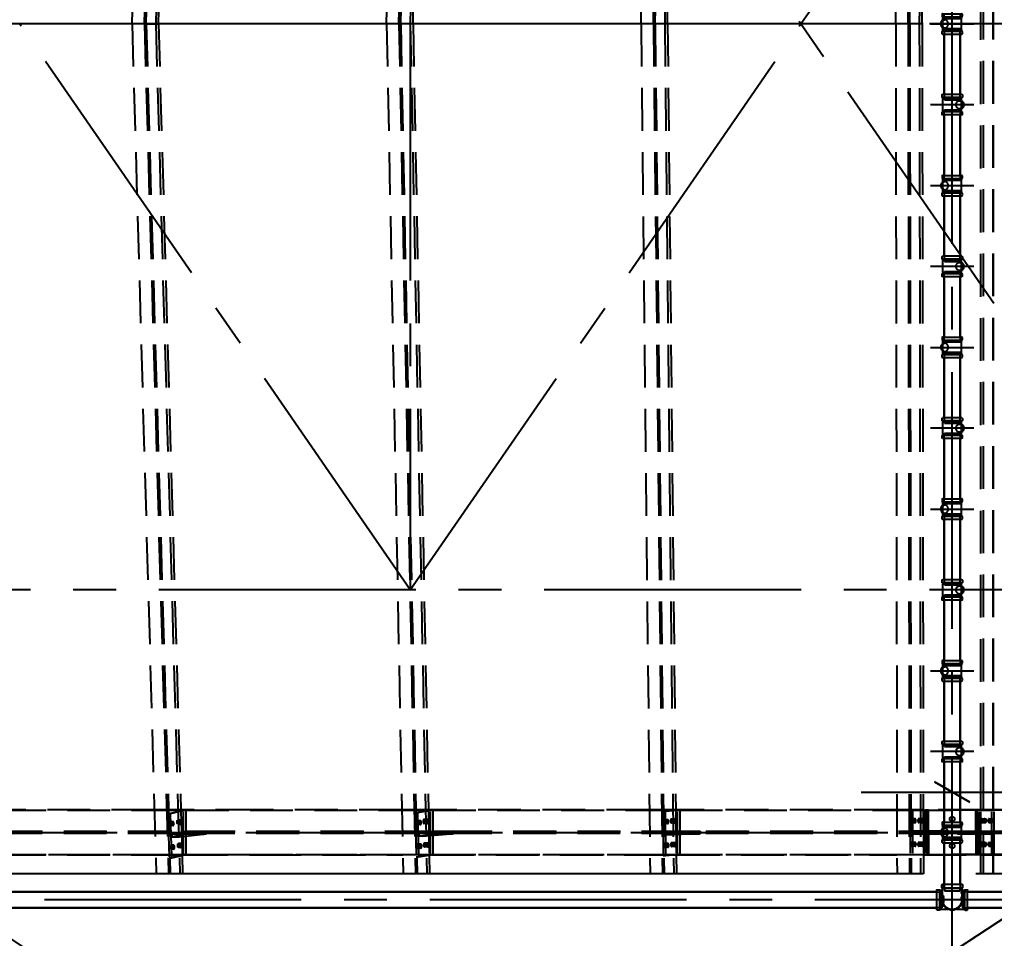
# Model space of a CAD drawing. Header units: millimetres. Extents: x 0 to 42050, y 0 to 29700.
# Drawn here: x 19020 to 22635, y 9663 to 13073 of the extents above; entities that cross this region are included whole.
import ezdxf

# ---------------------------------------------------------------- set-up
doc = ezdxf.new("R2010")
doc.units = ezdxf.units.MM
doc.header["$LTSCALE"] = 50
doc.linetypes.add('CENTER2', pattern=[28.575, 19.05, -3.175, 3.175, -3.175])
doc.linetypes.add('HIDDEN2', pattern=[4.7625, 3.175, -1.5875])
for name, color, linetype in [('ESTRUTURA EXISTENTE', 7, 'Continuous'), ('SDM', 7, 'Continuous'), ('SUP.CHAMADA', 2, 'Continuous'), ('TC1', 8, 'CENTER2'), ('TCONEXÃO', 3, 'Continuous'), ('TDM', 2, 'Continuous')]:
    doc.layers.add(name, color=color, linetype=linetype)
doc.layers.add('HIDDEN', color=8, linetype='HIDDEN2', transparency=0.4)
doc.layers.add('SUP.IND', color=4, linetype='Continuous', lineweight=30)
doc.layers.add('TNO', color=5, linetype='Continuous', lineweight=30)
doc.styles.add('TR100', font='simplex.shx')
doc.dimstyles.new('SEG-S-1', dxfattribs={"dimscale": 50, "dimtxt": 2.5, "dimasz": 2.5, "dimexe": 1.5, "dimexo": 1.5, "dimgap": 1, "dimtad": 1, "dimdec": 0, "dimtxsty": 'TR100', "dimcen": 2.5, "dimclrd": 256, "dimclre": 256, "dimclrt": 3, "dimadec": 0, "dimazin": 0, "dimtfac": 1, "dimtdec": 0, "dimtmove": 0, "dimatfit": 3, "dimfxl": 0, "dimarcsym": 0})

# ---------------------------------------------------------------- blocks, each defined once
blk = doc.blocks.new('A$C0860f657')
at = {"layer": 'HIDDEN'}
for p, q in [((-5865.5, 594.7), (-5775.9, 3748.7)), ((-5819.7, 594.7), (-5730.1, 3748.7)), ((-5724.9, 3748.7), (-5814.5, 594.7)), ((-5813.3, 594.7), (-5723.7, 3748.7)), ((-5688.2, 3748.7), (-5777.8, 594.7)), ((-4921.5, 594.7), (-4860.3, 3748.7)), ((-4875.7, 594.7), (-4814.4, 3748.7)), ((-4809.3, 3748.7), (-4870.5, 594.7)), ((-4869.3, 594.7), (-4808.1, 3748.7)), ((-4772.6, 3748.7), (-4833.8, 594.7)), ((-3977.6, 594.7), (-3944.6, 3748.7)), ((-3931.7, 594.7), (-3898.8, 3748.7)), ((-3893.7, 3748.7), (-3926.7, 594.7)), ((-3925.5, 594.7), (-3892.5, 3748.7)), ((-3857, 3748.7), (-3890, 594.7)), ((-3033.8, 594.7), (-3028.9, 3748.7)), ((-2988, 594.7), (-2983.1, 3748.7)), ((-2978.1, 3748.7), (-2982.9, 594.7)), ((-2981.7, 594.7), (-2976.9, 3748.7)), ((-2941.3, 3748.7), (-2946.2, 594.7)), ((-2707.7, -2559.3), (-2707.7, 3748.7)), ((-2672.1, -2559.3), (-2672.1, 3748.7)), ((-2670.9, -2559.3), (-2670.9, 3748.7)), ((-5767.5, 594.7), (-5684.5, 3514.3)), ((-4823.5, 594.7), (-4766.8, 3513.4)), ((-3879.6, 594.7), (-3849.1, 3512.7)), ((-2935.9, 594.7), (-2931.4, 3512.2)), ((-2718, -2322.8), (-2718, 3512.2)), ((-5819.7, 594.7), (-5865.5, 594.7)), ((-5865.5, 594.7), (-5775.9, -2559.3)), ((-5819.7, 594.7), (-5865.5, 594.7)), ((-5819.7, 594.7), (-5767.5, 594.7)), ((-5819.7, 594.7), (-5730.1, -2559.3)), ((-5819.7, 594.7), (-5767.5, 594.7)), ((-5814.5, 594.7), (-5724.9, -2559.3)), ((-5813.3, 594.7), (-5723.7, -2559.3)), ((-5777.8, 594.7), (-5688.2, -2559.3)), ((-5767.5, 594.7), (-5684.5, -2324.9)), ((-4875.7, 594.7), (-4921.5, 594.7)), ((-4921.5, 594.7), (-4860.3, -2559.3)), ((-4875.7, 594.7), (-4921.5, 594.7)), ((-4875.7, 594.7), (-4814.4, -2559.3)), ((-4823.5, 594.7), (-4875.7, 594.7)), ((-4823.5, 594.7), (-4875.7, 594.7)), ((-4870.5, 594.7), (-4809.3, -2559.3)), ((-4869.3, 594.7), (-4808.1, -2559.3)), ((-4833.8, 594.7), (-4772.6, -2559.3)), ((-4823.5, 594.7), (-4766.8, -2324)), ((-3931.7, 594.7), (-3977.6, 594.7)), ((-3977.6, 594.7), (-3944.6, -2559.3)), ((-3931.7, 594.7), (-3977.6, 594.7)), ((-3931.7, 594.7), (-3898.8, -2559.3)), ((-3879.6, 594.7), (-3931.7, 594.7)), ((-3879.6, 594.7), (-3931.7, 594.7)), ((-3926.7, 594.7), (-3893.7, -2559.3)), ((-3925.5, 594.7), (-3892.5, -2559.3)), ((-3890, 594.7), (-3857, -2559.3)), ((-3879.6, 594.7), (-3849.1, -2323.3)), ((-2988, 594.7), (-3033.8, 594.7)), ((-3033.8, 594.7), (-3028.9, -2559.3)), ((-2988, 594.7), (-3033.8, 594.7)), ((-2988, 594.7), (-2983.1, -2559.3)), ((-2935.9, 594.7), (-2988, 594.7)), ((-2935.9, 594.7), (-2988, 594.7)), ((-2982.9, 594.7), (-2978.1, -2559.3)), ((-2981.7, 594.7), (-2976.9, -2559.3)), ((-2946.2, 594.7), (-2941.3, -2559.3)), ((-2935.9, 594.7), (-2931.4, -2322.9)), ((-5782.7, -2321.8), (-6602.3, -2321.8)), ((-6581.3, -2322.8), (-5782.6, -2322.8)), ((-6581.3, -2322.8), (-5782.6, -2322.8)), ((-5684.6, -2321.8), (-5782.7, -2321.8)), ((-5782.6, -2322.8), (-5684.6, -2322.8)), ((-5733, -2336.7), (-5684.5, -2324.9)), ((-5733, -2336.7), (-5724.1, -2336.7)), ((-5733, -2336.7), (-5733, -2336.7)), ((-5733, -2336.7), (-5728.3, -2501.2)), ((-5665.7, -2322.5), (-5724.1, -2336.7)), ((-5724.1, -2336.7), (-5719.4, -2501.2)), ((-5397.3, -2321.8), (-5684.6, -2321.8)), ((-5684.6, -2322.8), (-5675.8, -2322.8)), ((-5684.6, -2322.8), (-5675.8, -2322.8)), ((-5684.5, -2324.9), (-5674.6, -2322.5)), ((-5684.5, -2324.9), (-5679.8, -2491.5)), ((-5675.8, -2322.8), (-5665.7, -2322.8)), ((-5674.6, -2322.5), (-5665.7, -2322.5)), ((-5674.6, -2488.1), (-5674.6, -2322.5)), ((-5665.7, -2322.5), (-5665.7, -2400.6)), ((-5665.7, -2322.8), (-4864.9, -2322.8)), ((-5665.7, -2322.8), (-4864.9, -2322.8)), ((-4864.9, -2321.8), (-5397.3, -2321.8)), ((-4766.9, -2321.8), (-4864.9, -2321.8)), ((-4864.9, -2322.8), (-4766.9, -2322.8)), ((-4815.4, -2332.1), (-4766.8, -2324)), ((-4815.4, -2332.1), (-4806.5, -2332.1)), ((-4815.4, -2332.1), (-4815.4, -2332.1)), ((-4815.4, -2332.1), (-4812.2, -2496.8)), ((-4750, -2322.7), (-4806.5, -2332.1)), ((-4806.5, -2332.1), (-4803.3, -2496.8)), ((-3947.1, -2321.8), (-4766.9, -2321.8)), ((-4766.9, -2322.8), (-4759.7, -2322.8)), ((-4766.9, -2322.8), (-4759.7, -2322.8)), ((-4766.8, -2324), (-4758.9, -2322.7)), ((-4766.8, -2324), (-4763.6, -2490.2)), ((-4759.7, -2322.8), (-4750, -2322.8)), ((-4758.9, -2322.7), (-4750, -2322.7)), ((-4758.9, -2487.9), (-4758.9, -2322.7)), ((-4750, -2322.7), (-4750, -2400.6)), ((-4750, -2322.8), (-3947.1, -2322.8)), ((-4750, -2322.8), (-3947.1, -2322.8)), ((-3849.2, -2321.8), (-3947.1, -2321.8)), ((-3947.1, -2322.8), (-3849.1, -2322.8)), ((-3897.8, -2327.6), (-3849.1, -2323.3)), ((-3897.8, -2327.6), (-3888.8, -2327.6)), ((-3897.8, -2327.6), (-3897.8, -2327.6)), ((-3897.8, -2327.6), (-3896.1, -2492.6)), ((-3834.4, -2322.8), (-3888.8, -2327.6)), ((-3888.8, -2327.6), (-3887.1, -2492.6)), ((-3029.3, -2321.8), (-3849.2, -2321.8)), ((-3849.1, -2322.8), (-3843.7, -2322.8)), ((-3849.1, -2322.8), (-3843.7, -2322.8)), ((-3849.1, -2323.3), (-3843.3, -2322.8)), ((-3849.1, -2323.3), (-3847.4, -2489)), ((-3843.7, -2322.8), (-3834.4, -2322.8)), ((-3843.3, -2322.8), (-3834.4, -2322.8)), ((-3843.3, -2487.8), (-3843.3, -2322.8)), ((-3834.4, -2322.8), (-3029.3, -2322.8)), ((-3834.4, -2322.8), (-3029.3, -2322.8)), ((-3834.4, -2322.8), (-3834.4, -2400.6)), ((-2931.4, -2321.8), (-3029.3, -2321.8)), ((-3029.3, -2322.8), (-2931.4, -2322.8)), ((-2980.1, -2323.5), (-2927.6, -2322.8)), ((-2980.1, -2323.5), (-2971.1, -2323.5)), ((-2980.1, -2323.5), (-2979.8, -2488.5)), ((-2918.7, -2322.8), (-2971.1, -2323.5)), ((-2971.1, -2323.5), (-2970.9, -2488.5)), ((-2718, -2321.8), (-2931.4, -2321.8)), ((-2931.4, -2322.8), (-2927.7, -2322.8)), ((-2931.4, -2322.8), (-2927.7, -2322.8)), ((-2931.4, -2322.9), (-2931.1, -2488)), ((-2927.7, -2322.8), (-2918.7, -2322.8)), ((-2927.6, -2322.8), (-2918.7, -2322.8)), ((-2927.6, -2487.8), (-2927.6, -2322.8)), ((-2924.8, -2321.8), (-2912.1, -2321.8)), ((-2924.8, -2321.8), (-2924.8, -2321.8)), ((-2924.8, -2321.8), (-2924.8, -2322.8)), ((-2924.8, -2322.8), (-2924.8, -2487.8)), ((-2918.7, -2322.8), (-2924.8, -2322.8)), ((-2914.6, -2322.8), (-2918.7, -2322.8)), ((-2918.7, -2322.8), (-2824.3, -2322.8)), ((-2918.7, -2322.8), (-2824.3, -2322.8)), ((-2918.7, -2322.8), (-2918.7, -2400.6)), ((-2914.6, -2392.4), (-2914.6, -2322.8)), ((-2912.1, -2321.8), (-2912.1, -2321.8)), ((-2912.1, -2401.5), (-2912.1, -2321.8)), ((-2824.3, -2322.8), (-2824.3, -2322.8)), ((-2824.3, -2487.8), (-2824.3, -2322.8)), ((-2730, -2322.8), (-2824.3, -2322.8)), ((-2718, -2322.8), (-2824.3, -2322.8)), ((-2824.3, -2487.8), (-2824.3, -2322.8)), ((-2824.3, -2322.8), (-2824.3, -2322.8)), ((-2736.5, -2321.8), (-2723.8, -2321.8)), ((-2736.5, -2321.8), (-2736.5, -2321.8)), ((-2736.5, -2401.5), (-2736.5, -2321.8)), ((-2734, -2392.4), (-2734, -2322.8)), ((-2734, -2322.8), (-2730, -2322.8)), ((-2730, -2322.8), (-2677.9, -2322.8)), ((-2730, -2400.6), (-2730, -2322.8)), ((-2723.8, -2321.8), (-2723.8, -2321.8)), ((-2723.8, -2488.8), (-2723.8, -2321.8)), ((-2721.1, -2487.8), (-2721.1, -2322.8)), ((-2620, -2321.8), (-2718, -2321.8)), ((-2620, -2322.8), (-2718, -2322.8)), ((-2718, -2487.8), (-2718, -2322.8)), ((-2677.9, -2322.8), (-2668.9, -2322.8)), ((-2677.9, -2487.8), (-2677.9, -2322.8)), ((-2668.9, -2487.8), (-2668.9, -2322.8)), ((-5712.9, -2365.9), (-5721.8, -2365.9)), ((-5712.9, -2379.9), (-5721.8, -2379.9)), ((-5687.3, -2359.7), (-5696.3, -2359.7)), ((-5687.3, -2373.7), (-5696.3, -2373.7)), ((-4804.6, -2362.1), (-4809.3, -2362.1)), ((-4804.6, -2376.1), (-4809.3, -2376.1)), ((-4795.6, -2362.1), (-4804.6, -2362.1)), ((-4795.6, -2376.1), (-4804.6, -2376.1)), ((-4779, -2357.8), (-4783.7, -2357.8)), ((-4779, -2371.8), (-4783.7, -2371.8)), ((-4770, -2357.8), (-4779, -2357.8)), ((-4770, -2371.8), (-4779, -2371.8)), ((-3887.2, -2358.5), (-3892, -2358.5)), ((-3887.2, -2372.5), (-3892, -2372.5)), ((-3878.3, -2358.5), (-3887.2, -2358.5)), ((-3878.3, -2372.5), (-3887.2, -2372.5)), ((-3861.6, -2356.2), (-3866.4, -2356.2)), ((-3861.6, -2370.2), (-3866.4, -2370.2)), ((-3852.7, -2356.2), (-3861.6, -2356.2)), ((-3852.7, -2370.2), (-3861.6, -2370.2)), ((-2960.9, -2355.1), (-2974.6, -2355.1)), ((-2960.9, -2369.1), (-2974.6, -2369.1)), ((-2935.3, -2354.8), (-2949, -2354.8)), ((-2935.3, -2368.8), (-2949, -2368.8)), ((-2713.7, -2354.6), (-2700, -2354.6)), ((-2713.7, -2368.6), (-2700, -2368.6)), ((-2688, -2354.6), (-2674.3, -2354.6)), ((-2688, -2368.6), (-2674.3, -2368.6)), ((-8737.1, -2402.2), (3088.5, -2402.2)), ((3088.5, -2408.4), (-8737.1, -2408.4)), ((3088.5, -2409.1), (-8597.3, -2409.1)), ((3088.5, -2401.5), (-8582.3, -2401.5)), ((-5717.8, -2413.2), (-5666, -2400.6)), ((-5717.8, -2413.2), (-5717.6, -2422.7)), ((-5689.7, -2413.2), (-5717.8, -2413.2)), ((-5717.6, -2422.7), (-5665.7, -2410.1)), ((-5601, -2403.1), (-5689.7, -2413.2)), ((-5689.7, -2413.2), (-5689.4, -2422.7)), ((-5600.7, -2412.6), (-5689.4, -2422.7)), ((-5666, -2400.6), (-5590.8, -2400.6)), ((-5666, -2400.6), (-5665.7, -2410.1)), ((-5665.7, -2400.6), (-5665.7, -2420)), ((-5665.7, -2410.1), (-5590.5, -2410.1)), ((-5665.7, -2420), (-5665.7, -2488.1)), ((-5590.8, -2400.6), (-5601, -2403.1)), ((-5601, -2403.1), (-5600.7, -2412.6)), ((-5590.5, -2410.1), (-5600.7, -2412.6)), ((-5590.8, -2400.6), (-5590.5, -2409.7)), ((-5590.5, -2409.7), (-5590.5, -2410.1)), ((-5590.5, -2410.1), (-5590.5, -2410.1)), ((-4802.2, -2409.2), (-4750.2, -2400.6)), ((-4802.2, -2409.2), (-4802, -2418.7)), ((-4774, -2409.2), (-4802.2, -2409.2)), ((-4802, -2418.7), (-4750, -2410.1)), ((-4773.8, -2418.7), (-4802, -2418.7)), ((-4685.3, -2402.3), (-4774, -2409.2)), ((-4774, -2409.2), (-4773.8, -2418.7)), ((-4685.1, -2411.8), (-4773.8, -2418.7)), ((-4750.2, -2400.6), (-4675, -2400.6)), ((-4750.2, -2400.6), (-4750, -2410.1)), ((-4750, -2400.6), (-4750, -2416.8)), ((-4750, -2410.1), (-4674.8, -2410.1)), ((-4750, -2416.8), (-4750, -2487.9)), ((-4675, -2400.6), (-4685.3, -2402.3)), ((-4685.3, -2402.3), (-4685.1, -2411.8)), ((-4674.8, -2410.1), (-4685.1, -2411.8)), ((-4675, -2400.6), (-4674.8, -2409.6)), ((-4674.8, -2409.6), (-4674.8, -2410.1)), ((-4674.8, -2410.1), (-4674.8, -2410.1)), ((-3886.5, -2405.2), (-3834.5, -2400.6)), ((-3886.5, -2405.2), (-3886.4, -2414.7)), ((-3858.3, -2405.2), (-3886.5, -2405.2)), ((-3886.4, -2414.7), (-3834.4, -2410.1)), ((-3858.2, -2414.7), (-3886.4, -2414.7)), ((-3769.5, -2401.5), (-3858.3, -2405.2)), ((-3858.3, -2405.2), (-3858.2, -2414.7)), ((-3769.4, -2411), (-3858.2, -2414.7)), ((-3834.5, -2400.6), (-3759.3, -2400.6)), ((-3834.5, -2400.6), (-3834.4, -2410.1)), ((-3834.4, -2400.6), (-3834.4, -2413.7)), ((-3834.4, -2410.1), (-3759.2, -2410.1)), ((-3834.4, -2413.7), (-3834.4, -2487.8)), ((-3759.3, -2400.6), (-3769.5, -2401.5)), ((-3769.5, -2401.5), (-3769.4, -2411)), ((-3759.2, -2410.1), (-3769.4, -2411)), ((-3759.3, -2400.6), (-3759.2, -2409.2)), ((-3759.2, -2409.2), (-3759.2, -2410.1)), ((-3759.2, -2410.1), (-3759.2, -2410.1)), ((-2970.8, -2401.2), (-2918.7, -2400.6)), ((-2942.6, -2401.2), (-2970.8, -2401.2)), ((-2970.8, -2401.2), (-2970.8, -2406)), ((-2970.8, -2401.2), (-2970.8, -2401.2)), ((-2970.8, -2406), (-2970.8, -2410.7)), ((-2970.8, -2410.7), (-2918.7, -2410.1)), ((-2942.6, -2410.7), (-2970.8, -2410.7)), ((-2853.8, -2400.7), (-2942.6, -2401.2)), ((-2942.6, -2401.2), (-2942.6, -2410.7)), ((-2853.8, -2410.2), (-2942.6, -2410.7)), ((-2912.1, -2391.5), (-2924.8, -2391.5)), ((-2912.1, -2419.1), (-2924.8, -2419.1)), ((-2918.7, -2400.6), (-2843.5, -2400.6)), ((-2918.7, -2400.6), (-2918.7, -2410.6)), ((-2918.7, -2400.6), (-2918.7, -2410.1)), ((-2918.7, -2400.6), (-2918.7, -2400.6)), ((-2918.7, -2410.1), (-2843.5, -2410.1)), ((-2918.7, -2410.6), (-2918.7, -2487.8)), ((-2914.6, -2487.8), (-2914.6, -2418.2)), ((-2912.1, -2409.1), (-2912.1, -2488.8)), ((-2743.8, -2402.2), (-2904.8, -2402.2)), ((-2904.8, -2408.4), (-2743.8, -2408.4)), ((-2843.5, -2400.6), (-2853.8, -2400.7)), ((-2853.8, -2400.7), (-2853.8, -2410.2)), ((-2843.5, -2410.1), (-2853.8, -2410.2)), ((-2843.5, -2400.6), (-2843.5, -2404.1)), ((-2843.5, -2404.1), (-2843.5, -2410.1)), ((-2843.5, -2410.1), (-2843.5, -2410.1)), ((-2824.3, -2408.4), (-2824.3, -2402.2)), ((-2805.2, -2400.6), (-2794.9, -2400.6)), ((-2805.2, -2410.1), (-2805.2, -2400.6)), ((-2805.2, -2410.1), (-2794.9, -2410.1)), ((-2794.9, -2400.6), (-2706.1, -2400.6)), ((-2794.9, -2410.1), (-2794.9, -2400.6)), ((-2794.9, -2410.1), (-2706.1, -2410.1)), ((-2736.5, -2391.5), (-2723.8, -2391.5)), ((-2736.5, -2409.1), (-2736.5, -2488.8)), ((-2736.5, -2419.1), (-2723.8, -2419.1)), ((-2734, -2487.8), (-2734, -2418.2)), ((-2730, -2410.1), (-2730, -2400.6)), ((-2730, -2487.8), (-2730, -2410.1)), ((-2706.1, -2400.6), (-2677.9, -2400.6)), ((-2706.1, -2410.1), (-2706.1, -2400.6)), ((-2706.1, -2410.1), (-2677.9, -2410.1)), ((-2677.9, -2410.1), (-2677.9, -2400.6)), ((-5710.4, -2453.1), (-5719.3, -2453.1)), ((-5689.4, -2422.7), (-5717.6, -2422.7)), ((-5684.9, -2446.9), (-5693.8, -2446.9)), ((-4802.9, -2449.4), (-4807.6, -2449.4)), ((-4793.9, -2449.4), (-4802.9, -2449.4)), ((-4777.3, -2445.2), (-4782, -2445.2)), ((-4768.3, -2445.2), (-4777.3, -2445.2)), ((-3886.3, -2445.9), (-3891.1, -2445.9)), ((-3877.4, -2445.9), (-3886.3, -2445.9)), ((-3860.7, -2443.6), (-3865.5, -2443.6)), ((-3860.7, -2457.6), (-3865.5, -2457.6)), ((-3851.8, -2443.6), (-3860.7, -2443.6)), ((-3851.8, -2457.6), (-3860.7, -2457.6)), ((-2960.8, -2442.6), (-2974.5, -2442.6)), ((-2960.8, -2456.6), (-2974.5, -2456.6)), ((-2935.2, -2442.3), (-2948.9, -2442.3)), ((-2935.2, -2456.3), (-2948.9, -2456.3)), ((-2713.7, -2442.1), (-2700, -2442.1)), ((-2713.7, -2456.1), (-2700, -2456.1)), ((-2688, -2442.1), (-2674.3, -2442.1)), ((-2688, -2456.1), (-2674.3, -2456.1)), ((-5777.9, -2488.8), (-6582.9, -2488.8)), ((-6582.9, -2488.8), (-5777.9, -2488.8)), ((-6581.3, -2487.8), (-5778, -2487.8)), ((-5778, -2487.8), (-5665.7, -2487.8)), ((-5777.9, -2488.8), (-5668.6, -2488.8)), ((-5674.6, -2488.1), (-5728.3, -2501.2)), ((-5665.7, -2488.1), (-5719.4, -2501.2)), ((-5710.4, -2467.1), (-5719.3, -2467.1)), ((-5684.9, -2460.9), (-5693.8, -2460.9)), ((-5679.8, -2491.5), (-5677.8, -2559.3)), ((-5665.7, -2488.1), (-5674.6, -2488.1)), ((-5397.3, -2488.8), (-5668.6, -2488.8)), ((-5668.6, -2488.8), (-5397.3, -2488.8)), ((-5665.7, -2487.8), (-4861.7, -2487.8)), ((-4861.6, -2488.8), (-5397.3, -2488.8)), ((-5397.3, -2488.8), (-4861.6, -2488.8)), ((-4861.7, -2487.8), (-4750, -2487.8)), ((-4755.2, -2488.8), (-4861.6, -2488.8)), ((-4758.9, -2487.9), (-4812.2, -2496.8)), ((-4802.9, -2463.4), (-4807.6, -2463.4)), ((-4750, -2487.9), (-4803.3, -2496.8)), ((-4793.9, -2463.4), (-4802.9, -2463.4)), ((-4777.3, -2459.2), (-4782, -2459.2)), ((-4768.3, -2459.2), (-4777.3, -2459.2)), ((-4763.6, -2490.2), (-4762.3, -2559.3)), ((-4750, -2487.9), (-4758.9, -2487.9)), ((-3945.3, -2488.8), (-4755.2, -2488.8)), ((-4755.2, -2488.8), (-3945.3, -2488.8)), ((-4750, -2487.8), (-3945.4, -2487.8)), ((-3945.4, -2487.8), (-3834.4, -2487.8)), ((-3945.3, -2488.8), (-3845.1, -2488.8)), ((-3843.3, -2487.8), (-3896.1, -2492.6)), ((-3887.1, -2492.6), (-3896.1, -2492.6)), ((-3896.1, -2492.6), (-3896.1, -2492.6)), ((-3886.3, -2459.9), (-3891.1, -2459.9)), ((-3834.4, -2487.8), (-3887.1, -2492.6)), ((-3877.4, -2459.9), (-3886.3, -2459.9)), ((-3847.4, -2489), (-3846.7, -2559.3)), ((-3029.1, -2488.8), (-3845.1, -2488.8)), ((-3845.1, -2488.8), (-3029.1, -2488.8)), ((-3834.4, -2487.8), (-3843.3, -2487.8)), ((-3834.4, -2487.8), (-3029.1, -2487.8)), ((-3029.1, -2487.8), (-2918.7, -2487.8)), ((-2931.1, -2488.8), (-3029.1, -2488.8)), ((-2927.6, -2487.8), (-2979.8, -2488.5)), ((-2970.9, -2488.5), (-2979.8, -2488.5)), ((-2918.7, -2487.8), (-2970.9, -2488.5)), ((-2931.1, -2488), (-2931, -2559.3)), ((-2718, -2488.8), (-2931.1, -2488.8)), ((-2931.1, -2488.8), (-2718, -2488.8)), ((-2918.7, -2487.8), (-2927.6, -2487.8)), ((-2924.8, -2487.8), (-2914.6, -2487.8)), ((-2924.8, -2488.8), (-2924.8, -2487.8)), ((-2918.7, -2487.8), (-2824.3, -2487.8)), ((-2730, -2487.8), (-2824.3, -2487.8)), ((-2730, -2487.8), (-2734, -2487.8)), ((-2677.9, -2487.8), (-2730, -2487.8)), ((-2718, -2559.3), (-2718, -2487.8)), ((-2718, -2488.8), (-2620, -2488.8)), ((-2668.9, -2487.8), (-2677.9, -2487.8)), ((-2620, -2487.8), (-2668.9, -2487.8)), ((-5719.4, -2501.2), (-5728.3, -2501.2)), ((-5728.3, -2501.2), (-5728.3, -2501.2)), ((-4803.3, -2496.8), (-4812.2, -2496.8)), ((-4812.2, -2496.8), (-4812.2, -2496.8)), ((-5730.1, -2559.3), (-5775.9, -2559.3)), ((-5677.8, -2559.3), (-5730.1, -2559.3)), ((-4814.4, -2559.3), (-4860.3, -2559.3)), ((-4762.3, -2559.3), (-4814.4, -2559.3)), ((-3898.8, -2559.3), (-3944.6, -2559.3)), ((-3846.7, -2559.3), (-3898.8, -2559.3)), ((-2983.1, -2559.3), (-3028.9, -2559.3)), ((-2931, -2559.3), (-2983.1, -2559.3)), ((-2708.3, -2559.3), (-2718, -2559.3)), ((-2674.4, -2559.3), (-2708.3, -2559.3)), ((-2674.1, -2559.3), (-2674.4, -2559.3)), ((-2665.8, -2559.3), (-2674.1, -2559.3))]:
    blk.add_line(p, q, dxfattribs=at)
for centre in [(-2824.3, -2355.3), (-2824.3, -2455.3)]:
    blk.add_circle(centre, 9, dxfattribs=at)
for centre, start, end in [((-2904.8, -2392.4), 180, 270), ((-2904.8, -2418.2), 90, 180), ((-2743.8, -2392.4), 270, 0), ((-2743.8, -2418.2), 360, 90)]:
    blk.add_arc(centre, 9.8, start, end, dxfattribs=at)
for centre, major_axis, ratio, start_param, end_param in [((-5721.8, -2372.9), (0, 7), 0.341701, -3.058635, 3.22455), ((-5696.3, -2366.7), (0, 7), 0.341701, -3.058635, 3.22455), ((-4804.6, -2369.1), (0, 7), 0.341702, -3.084849, 3.198336), ((-4804.6, -2369.1), (0, 7), 0.341702, -4.712389, 1.570796), ((-4779, -2364.8), (0, 7), 0.341702, -3.084849, 3.198336), ((-4779, -2364.8), (0, 7), 0.341702, -4.712389, 1.570796), ((-3887.2, -2365.5), (0, 7), 0.341702, -3.11101, 3.172175), ((-3887.2, -2365.5), (0, 7), 0.341702, -4.712389, 1.570796), ((-3861.6, -2363.2), (0, 7), 0.341702, -3.11101, 3.172175), ((-3861.6, -2363.2), (0, 7), 0.341702, -4.712389, 1.570796), ((-2969.9, -2362.1), (0, 7), 0.341702, -3.137082683082481, 3.146102624097106), ((-2969.9, -2362.1), (0, 7), 0.341702, -4.712389, 1.570796), ((-2944.2, -2361.8), (0, 7), 0.341702, -3.137082683082481, 3.146102624097106), ((-2944.2, -2361.8), (0, 7), 0.341702, -4.712389, 1.570796), ((-2704.7, -2361.6), (0, -7), 0.34202, -3.141592653589788, 3.141592653589798), ((-2700, -2361.6), (0, 7), 0.34202, -4.712389, 1.570796), ((-2679.1, -2361.6), (0, -7), 0.34202, -3.141592653589788, 3.141592653589798), ((-2674.3, -2361.6), (0, 7), 0.34202, -4.712389, 1.570796), ((-5719.3, -2460.1), (0, 7), 0.341701, -3.058635, 3.22455), ((-5693.8, -2453.9), (0, 7), 0.341701, -3.058635, 3.22455), ((-4802.9, -2456.4), (0, 7), 0.341702, -3.084849, 3.198336), ((-4802.9, -2456.4), (0, 7), 0.341702, -4.712389, 1.570796), ((-4777.3, -2452.2), (0, 7), 0.341702, -3.084849, 3.198336), ((-4777.3, -2452.2), (0, 7), 0.341702, -4.712389, 1.570796), ((-3886.3, -2452.9), (0, 7), 0.341702, -3.11101, 3.172175), ((-3886.3, -2452.9), (0, 7), 0.341702, -4.712389, 1.570796), ((-3860.7, -2450.6), (0, 7), 0.341702, -3.11101, 3.172175), ((-3860.7, -2450.6), (0, 7), 0.341702, -4.712389, 1.570796), ((-2969.7, -2449.6), (0, 7), 0.341702, -3.137082683082481, 3.146102624097106), ((-2969.7, -2449.6), (0, 7), 0.341702, -4.712389, 1.570796), ((-2944.1, -2449.3), (0, 7), 0.341702, -3.137082683082481, 3.146102624097106), ((-2944.1, -2449.3), (0, 7), 0.341702, -4.712389, 1.570796), ((-2704.7, -2449.1), (0, -7), 0.34202, -3.141592653589788, 3.141592653589798), ((-2700, -2449.1), (0, 7), 0.34202, -4.712389, 1.570796), ((-2679.1, -2449.1), (0, -7), 0.34202, -3.141592653589788, 3.141592653589798), ((-2674.3, -2449.1), (0, 7), 0.34202, -4.712389, 1.570796)]:
    blk.add_ellipse(centre, major_axis=major_axis, ratio=ratio, start_param=start_param, end_param=end_param, dxfattribs=at)
at = {"layer": 'HIDDEN', "extrusion": (0, 0, -1)}
for centre, major_axis, ratio, start_param, end_param in [((-5712.9, -2372.9), (0, 7), 0.341701, -3.22455, 3.058635), ((-5687.3, -2366.7), (0, 7), 0.341701, -3.22455, 3.058635), ((-4809.3, -2369.1), (0, -7), 0.341702, -4.712389, 1.570796), ((-4795.6, -2369.1), (0, 7), 0.341702, -3.198336, 3.084849), ((-4783.7, -2364.8), (0, -7), 0.341702, -4.712389, 1.570796), ((-4770, -2364.8), (0, 7), 0.341702, -3.198336, 3.084849), ((-3892, -2365.5), (0, -7), 0.341702, -4.712389, 1.570796), ((-3878.3, -2365.5), (0, 7), 0.341702, -3.172175, 3.11101), ((-3866.4, -2363.2), (0, -7), 0.341702, -4.712389, 1.570796), ((-3852.7, -2363.2), (0, 7), 0.341702, -3.172175, 3.11101), ((-2974.6, -2362.1), (0, -7), 0.341702, -4.712389, 1.570796), ((-2960.9, -2362.1), (0, 7), 0.341702, -3.146102624097106, 3.137082683082481), ((-2949, -2361.8), (0, -7), 0.341702, -4.712389, 1.570796), ((-2935.3, -2361.8), (0, 7), 0.341702, -3.146102624097106, 3.137082683082481), ((-2713.7, -2361.6), (0, -7), 0.34202, -3.141592653589798, 3.141592653589788), ((-2704.7, -2361.6), (0, -7), 0.34202, -4.712389, 1.570796), ((-2688, -2361.6), (0, -7), 0.34202, -3.141592653589798, 3.141592653589788), ((-2679.1, -2361.6), (0, -7), 0.34202, -4.712389, 1.570796), ((-5710.4, -2460.1), (0, 7), 0.341701, -3.22455, 3.058635), ((-5684.9, -2453.9), (0, 7), 0.341701, -3.22455, 3.058635), ((-4807.6, -2456.4), (0, -7), 0.341702, -4.712389, 1.570796), ((-4793.9, -2456.4), (0, 7), 0.341702, -3.198336, 3.084849), ((-4782, -2452.2), (0, -7), 0.341702, -4.712389, 1.570796), ((-4768.3, -2452.2), (0, 7), 0.341702, -3.198336, 3.084849), ((-3891.1, -2452.9), (0, -7), 0.341702, -4.712389, 1.570796), ((-3877.4, -2452.9), (0, 7), 0.341702, -3.172175, 3.11101), ((-3865.5, -2450.6), (0, -7), 0.341702, -4.712389, 1.570796), ((-3851.8, -2450.6), (0, 7), 0.341702, -3.172175, 3.11101), ((-2974.5, -2449.6), (0, -7), 0.341702, -4.712389, 1.570796), ((-2960.8, -2449.6), (0, 7), 0.341702, -3.146102624097106, 3.137082683082481), ((-2948.9, -2449.3), (0, -7), 0.341702, -4.712389, 1.570796), ((-2935.2, -2449.3), (0, 7), 0.341702, -3.146102624097106, 3.137082683082481), ((-2713.7, -2449.1), (0, -7), 0.34202, -3.141592653589798, 3.141592653589788), ((-2704.7, -2449.1), (0, -7), 0.34202, -4.712389, 1.570796), ((-2688, -2449.1), (0, -7), 0.34202, -3.141592653589798, 3.141592653589788), ((-2679.1, -2449.1), (0, -7), 0.34202, -4.712389, 1.570796)]:
    blk.add_ellipse(centre, major_axis=major_axis, ratio=ratio, start_param=start_param, end_param=end_param, dxfattribs=at)
at = {"layer": 'TC1'}
blk.add_line((-21160.4, -2405.3), (3494.6, -2405.3), dxfattribs=at)
blk = doc.blocks.new('A$Cb39763ff')
at = {"layer": 'ESTRUTURA EXISTENTE'}
for p, q in [((-6322.2, 2346), (-12140.5, 2346)), ((-6215, 2346), (-6216.6, 2346)), ((-6216.6, 2346), (-6215, 2346)), ((-6215, 2346), (-6213.4, 2346)), ((-287.9, 2346), (-6126.8, 2346))]:
    blk.add_line(p, q, dxfattribs=at)
blk.add_open_spline([(-6322.2, 5500), (-7274.2, 5500), (-8226.4, 5500), (-10165.8, 5500), (-11153.1, 5500), (-12140.5, 5500)], degree=3, knots=[-6026.647098, -6026.647098, -6026.647098, -6026.647098, -3067.270758, -3067.270758, 0, 0, 0, 0], dxfattribs=at)
blk.add_open_spline([(-6322.2, 5500), (-7274.2, 5500), (-8226.4, 5500), (-10165.8, 5500), (-11153.1, 5500), (-12140.5, 5500)], degree=3, knots=[-6026.647098, -6026.647098, -6026.647098, -6026.647098, -3067.270758, -3067.270758, 0, 0, 0, 0], dxfattribs=at)
blk.add_open_spline([(-6216.6, 5500), (-6216.1, 5500), (-6215.5, 5500), (-6215, 5500)], degree=3, dxfattribs=at)
blk.add_open_spline([(-6216.6, 5500), (-6216.1, 5500), (-6215.5, 5500), (-6215, 5500)], degree=3, dxfattribs=at)
blk = doc.blocks.new('ST.APOIO')
at = {"layer": 'SUP.IND'}
blk.add_line((-0.75, -1.299), (0.75, 1.299), dxfattribs=at)
at = {"layer": 'TC1'}
blk.add_line((0, -6.75), (0, 6.75), dxfattribs=at)
blk = doc.blocks.new('A$C26c057aa')
at = {"layer": 'HIDDEN'}
for p, q in [((-57.2, 29.6), (-38.1, 29)), ((-38.1, 29), (-38.1, -29)), ((57.2, 29.6), (38.1, 29)), ((38.1, 29), (38.1, -29)), ((-38.1, -29), (-57.2, -29.6)), ((38.1, -29), (57.2, -29.6))]:
    blk.add_line(p, q, dxfattribs=at)
at = {"layer": 'TCONEXÃO'}
for p, q in [((-47.4, 37.6), (-55.7, 37.6)), ((-46.1, 36.9), (-46.1, -36.9)), ((46.1, -36.9), (46.1, 36.9)), ((55.7, 37.6), (47.4, 37.6)), ((-57.2, -36.1), (-57.2, 36.1)), ((-41.9, 34.5), (-41.9, -34.5)), ((-41.9, 34.5), (-35.6, 34.5)), ((35.6, 34.5), (41.9, 34.5)), ((41.9, -34.5), (41.9, 34.5)), ((57.2, -36.1), (57.2, 36.1)), ((-41, -34.4), (-41, -34.5)), ((-41, -34.5), (-39.5, -34.5)), ((-38.6, -34.4), (-39.5, -34.4)), ((-39.5, -34.4), (-39.5, -34.5)), ((-38.6, -34.5), (-38.6, -34.4)), ((-37.8, -34.5), (-38.6, -34.5)), ((-36.9, -34.4), (-37.8, -34.4)), ((-37.8, -34.4), (-37.8, -34.5)), ((-36.9, -34.5), (-36.9, -34.4)), ((-36.2, -34.5), (-36.9, -34.5)), ((-35.3, -34.5), (-36.2, -34.5)), ((-36.2, -34.5), (-36.2, -34.5)), ((-32.1, -34.5), (-35.3, -34.5)), ((-35.3, -34.5), (-35.3, -34.5)), ((-32.1, -34.5), (-32.1, -34.4)), ((-16.3, -34.5), (-31.2, -34.5)), ((41.9, -34.5), (16.3, -34.5)), ((-55.8, -37.4), (-55.8, -37.5)), ((-55.7, -37.4), (-47.8, -37.4)), ((-53.7, -37.5), (-55.7, -37.5)), ((-55.7, -37.5), (-55.7, -37.6)), ((-55.7, -37.6), (-47.4, -37.6)), ((-53.7, -37.4), (-53.7, -37.5)), ((-51.6, -37.4), (-50.7, -37.4)), ((-50.7, -37.4), (-50.7, -37.6)), ((-50.1, -37.4), (-50.1, -37.6)), ((-47.8, -37.5), (-50.1, -37.5)), ((-47.8, -37.4), (-47.8, -37.5)), ((47.4, -37.6), (55.7, -37.6))]:
    blk.add_line(p, q, dxfattribs=at)
at = {"layer": 'TCONEXÃO', "flags": 128}
for points in [[(-55.7, -37.4), (-55.8, -37.4), (-55.8, -37.4)], [(-55.8, -37.5), (-55.8, -37.5), (-55.7, -37.5)]]:
    blk.add_lwpolyline(points, dxfattribs=at)
at = {"layer": 'TCONEXÃO'}
for centre, radius, start, end in [((-55.7, 36.1), 1.5, 90, 180), ((-47.4, 36.1), 1.5, 31.0232, 90), ((-41.9, 39.5), 5, 211.0232, 270), ((41.9, 39.5), 5, 270, 328.9768), ((47.4, 36.1), 1.5, 90, 148.9768), ((55.7, 36.1), 1.5, 0, 90), ((-55.7, -36.1), 1.5, 180, 270), ((-41.9, -39.5), 5, 90, 148.9768), ((-36.5, -68.7), 34.7, 81.119, 98.881), ((-36.5, -68.8), 34.6, 82.6121, 97.3879), ((-38.6, -43.7), 9.23, 89.6729, 95.2641), ((-37.6, -42.6), 8.09, 84.3639, 90.7454), ((41.9, -39.5), 5, 31.0232, 90), ((55.7, -36.1), 1.5, 270, 0), ((-50.6, 2.4), 40, 265.5663, 269.7551), ((-50.5, -12.7), 24.7, 269.4139, 270.9847), ((-50.5, -4.8), 32.9, 269.608, 270.7906), ((-47.4, -36.1), 1.5, 270, 328.9768), ((47.4, -36.1), 1.5, 211.0232, 270)]:
    blk.add_arc(centre, radius, start, end, dxfattribs=at)
blk = doc.blocks.new('A$C7f5756c8')
at = {"layer": 'HIDDEN'}
for p, q in [((57.2, 29.6), (33.8, 28.8)), ((33.8, -28.8), (33.8, 28.8)), ((57.2, -29.6), (33.8, -28.8))]:
    blk.add_line(p, q, dxfattribs=at)
at = {"layer": 'TCONEXÃO'}
for p, q in [((44.9, -37.4), (44.9, 37.4)), ((55.7, 38.2), (46.1, 38.2)), ((57.2, 36.7), (57.2, -36.6)), ((-0.9, 33.1), (-1.1, 33.1)), ((-1, 33.1), (-1, 33.3)), ((23.8, 35.5), (0, 35.5)), ((2.1, 33.2), (0.8, 33.1)), ((3.5, 33.8), (3.5, 34)), ((4.1, 34.9), (4.1, 35.1)), ((4.9, 35.2), (5.1, 35.2)), ((4.9, 35.1), (4.9, 35.2)), ((5.1, 35.1), (5.1, 35.2)), ((6.4, 33.1), (5.1, 33.1)), ((5.9, 34.9), (5.9, 35.1)), ((6.8, 35.2), (7, 35.2)), ((6.8, 35.1), (6.8, 35.2)), ((6.9, 34.4), (6.9, 34.6)), ((6.9, 33.7), (6.9, 34)), ((7, 35.2), (7, 35.2)), ((7.9, 34.8), (7.9, 35)), ((8.5, 34.9), (8.5, 35.1)), ((10.4, 34.9), (10.4, 35.1)), ((11.3, 35.2), (11.5, 35.2)), ((11.3, 35), (11.3, 35.2)), ((11.5, 35.1), (11.5, 35.2)), ((24.7, 35.2), (23.9, 35.2)), ((24.7, 35.5), (24.7, 35.2)), ((30.8, 35.5), (24.9, 35.5)), ((30.8, 35.5), (30.8, 35.4)), ((33, 35.5), (32, 35.5)), ((32, 35.4), (32, 35.5)), ((33, 35.5), (33, 35.2)), ((34.2, 35.2), (33, 35.2)), ((36, 35.5), (34.2, 35.5)), ((34.2, 35.2), (34.2, 35.5)), ((36, 35.5), (36, 35.2)), ((37.2, 35.2), (36, 35.2)), ((40.3, 35.5), (37.2, 35.5)), ((37.2, 35.2), (37.2, 35.5)), ((38, 35.5), (38, 35.2)), ((40.3, 35.3), (40.3, 35.5)), ((42.2, 35.5), (41.4, 35.5)), ((42.2, 35.5), (42.2, -35.5)), ((-11.2, -31.7), (-11.2, -31.9)), ((-10.9, -32.1), (-11.2, -31.9)), ((-10.9, -31.9), (-10.9, -32.1)), ((-9.8, -32.3), (-8.6, -32.5)), ((-9.8, -32.3), (-9.8, -32.5)), ((-8.6, -32.7), (-9.8, -32.5)), ((-8.6, -32.5), (-8.6, -32.7)), ((-7.6, -32.6), (-6.3, -32.6)), ((-7.6, -32.6), (-7.6, -32.8)), ((-6.3, -32.8), (-7.6, -32.8)), ((-6.8, -32.3), (-6.5, -32.5)), ((-6.3, -32.6), (-6.3, -32.8)), ((-5.3, -32.1), (-5.1, -32.1)), ((-5.3, -32.2), (-5.2, -32.2)), ((-5.2, -32.2), (-5.2, -32.4)), ((-2.4, -34.7), (-2.4, -34.9)), ((-1.7, -32.3), (-1.6, -32.4)), ((-1.6, -32.3), (-1.4, -32.3)), ((-1.6, -32.4), (-1.6, -32.6)), ((-1.4, -35), (-1.4, -35.1)), ((-1.2, -35.1), (-1.4, -35.1)), ((-1.2, -35), (-1.2, -35.1)), ((-1.1, -34.2), (-1.1, -34.4)), ((0, -35.5), (8.9, -35.5)), ((0.8, -32.2), (4.3, -32.2)), ((2.5, -34.9), (3, -34.9)), ((2.6, -34.3), (2.6, -34.5)), ((3.4, -32.8), (5.3, -32.8)), ((3.4, -32.8), (3.4, -33)), ((3.4, -33), (4.9, -33.8)), ((5.3, -33), (3.4, -33)), ((3.4, -34.8), (3.4, -34.6)), ((3.9, -35), (4.4, -35)), ((3.9, -35), (3.9, -35.2)), ((4.4, -35.2), (3.9, -35.2)), ((4.4, -35), (4.4, -35.2)), ((4.9, -33.8), (6.8, -33.8)), ((5.3, -32.8), (5.3, -33)), ((6.2, -34.2), (8.4, -34.1)), ((6.2, -34.2), (6.2, -34.4)), ((8.4, -34.3), (6.2, -34.4)), ((6.2, -34.4), (8.4, -35.1)), ((6.4, -33.1), (6.9, -33.3)), ((6.4, -33.1), (6.4, -33.3)), ((6.9, -33.5), (6.4, -33.3)), ((6.9, -33.3), (6.9, -33.5)), ((7.1, -33.7), (7.1, -33.5)), ((7.1, -34.9), (7.1, -35.1)), ((7.5, -33.1), (8.5, -33.6)), ((8.1, -35), (8.1, -35.2)), ((8.4, -35.2), (8.1, -35.2)), ((8.4, -34.1), (8.4, -34.3)), ((8.4, -35.1), (8.4, -35.2)), ((8.8, -32.1), (8.8, -32.3)), ((9.1, -35.4), (9.1, -35.5)), ((10.1, -35.5), (9.1, -35.5)), ((9.5, -32.5), (9.5, -32.7)), ((9.8, -35.4), (9.8, -35.5)), ((10.2, -35.4), (10.2, -35.5)), ((10.2, -35.5), (12.1, -35.5)), ((10.8, -32.5), (13.7, -33.4)), ((13.3, -35.5), (13.5, -35.5)), ((13.5, -35.5), (42.2, -35.5)), ((13.7, -33.4), (13.9, -32.4)), ((13.9, -33.8), (13.9, -34)), ((15.5, -33.8), (15.5, -34)), ((16.2, -34.8), (16.2, -35)), ((17.2, -34.9), (17.6, -34.9)), ((17.2, -34.9), (17.2, -35.1)), ((17.6, -35.1), (17.2, -35.1)), ((17.6, -34.9), (17.6, -35.1)), ((46.1, -38.1), (48.2, -38.1)), ((48.2, -37), (52.3, -37)), ((48.2, -37.3), (48.2, -37)), ((48.2, -37), (53.2, -37)), ((53.2, -37.3), (48.2, -37.3)), ((48.2, -37.5), (53.2, -37.5)), ((48.2, -37.6), (48.2, -37.5)), ((53.2, -37.6), (48.2, -37.6)), ((48.2, -38.1), (48.2, -37.7)), ((48.2, -37.9), (49.1, -37.9)), ((48.2, -38.1), (48.2, -38.1)), ((49.1, -38.1), (48.2, -38.1)), ((49.1, -37.8), (49.1, -38.1)), ((51.3, -38.1), (49.5, -38.1)), ((49.5, -38.1), (49.5, -38.1)), ((50.3, -38.1), (51.3, -38.1)), ((51.3, -38.1), (51.3, -38.1)), ((52.2, -38.1), (55.7, -38.1)), ((52.2, -38.1), (52.2, -38.1)), ((53.2, -38.1), (52.2, -38.1)), ((52.3, -36.7), (53.2, -36.7)), ((52.3, -37), (52.3, -36.7)), ((52.3, -37.8), (53.2, -37.8)), ((52.3, -38), (52.3, -37.8)), ((52.3, -37.8), (53.2, -37.9)), ((53.2, -36.7), (53.2, -37.3)), ((53.2, -37.5), (53.2, -37.6)), ((53.2, -37.8), (53.2, -38.1)), ((53.2, -38.1), (53.2, -38.1))]:
    blk.add_line(p, q, dxfattribs=at)
at = {"layer": 'TCONEXÃO', "flags": 128}
for points in [[(-1.1, 33.1), (-1.2, 33.1), (-1.3, 33.1), (-1.3, 33.2), (-1.2, 33.2), (-1, 33.3)], [(-1, 33.3), (1.5, 34.4), (4.1, 35.1)], [(4.1, 34.9), (1.5, 34.2), (-1, 33.1)], [(5.1, 35.1), (2.5, 34.4), (-0.1, 33.3)], [(0.8, 33.1), (3.3, 34.3), (5.9, 35.1)], [(6.9, 34.6), (4.5, 34), (2.1, 33.2)], [(7, 35.1), (5.3, 34.7), (3.5, 34)], [(3.5, 34), (5.7, 34.6), (7.9, 35)], [(7.9, 34.8), (5.7, 34.4), (3.5, 33.8)], [(5.1, 35.2), (5.3, 35.2), (5.3, 35.2)], [(5.1, 33.1), (6, 34), (6.9, 34.6)], [(6.9, 34.4), (6, 33.8), (5.3, 33.1)], [(11.5, 35.1), (8.9, 34.3), (6.4, 33.1)], [(6.9, 34), (8.7, 34.6), (10.4, 35.1)], [(8.7, 35), (7.8, 34.6), (6.9, 34)], [(10.4, 34.9), (8.7, 34.4), (6.9, 33.7)], [(7, 35.2), (7.1, 35.2), (7.1, 35.2)], [(7.1, 35.2), (7.1, 35.2), (7, 35.1)], [(8.5, 35.1), (8.7, 35.1), (8.7, 35.1), (8.7, 35)], [(11.5, 35.2), (11.7, 35.2), (11.7, 35.2), (11.7, 35.2), (11.7, 35.1), (11.5, 35.1)], [(24.7, 35.5), (24.3, 35.5), (23.7, 35.5), (23.5, 35.5), (23.5, 35.4), (23.7, 35.3), (24.2, 35.1), (24.7, 35)], [(24.9, 35.5), (24.8, 35.5), (24.7, 35.5), (24.7, 35.4), (25, 35.3), (25.5, 35.2), (26.2, 35.1), (27, 34.9), (28.1, 34.8), (29.2, 34.7), (30.5, 34.7), (31.7, 34.7), (33, 34.7), (34.3, 34.8), (35.5, 34.9), (36.7, 35), (37.7, 35.1), (38, 35.2)], [(26.2, 34.7), (25, 35), (24.7, 35)], [(30.8, 35.4), (31.4, 35.4), (32, 35.4)], [(33, 35.2), (33.6, 35.2), (34.2, 35.2)], [(36, 35.2), (36.6, 35.2), (37.2, 35.2)], [(38, 34.9), (39.1, 35.1), (40, 35.3), (40.7, 35.4), (41.2, 35.5), (41.4, 35.5), (41.4, 35.5)], [(-11.2, -31.9), (-11.5, -31.8), (-11.5, -31.7), (-11.5, -31.7), (-11.5, -31.6), (-11.4, -31.6)], [(-11.4, -31.6), (-9.6, -31.9), (-7.9, -32)], [(-6.5, -32.5), (-6.2, -32.7), (-6.2, -32.7), (-6.2, -32.8), (-6.2, -32.8), (-6.3, -32.8)], [(-5.2, -32.4), (-5.4, -32.3), (-5.5, -32.2), (-5.5, -32.2), (-5.5, -32.1), (-5.3, -32.1)], [(-5.2, -32.2), (-3.2, -33.3), (-1.1, -34.2)], [(-1.1, -34.4), (-3.2, -33.5), (-5.2, -32.4)], [(-4, -32.5), (-2, -33.6), (0.2, -34.4)], [(-1.6, -32.6), (-1.8, -32.4), (-1.9, -32.4), (-1.9, -32.3), (-1.8, -32.3), (-1.6, -32.3)], [(-1.6, -32.4), (0.5, -33.4), (2.6, -34.3)], [(2.6, -34.5), (0.5, -33.6), (-1.6, -32.6)], [(-1.4, -35), (-1.1, -35), (-1, -35.1), (-1, -35.1), (-1.1, -35.1), (-1.2, -35.1)], [(-0.4, -32.6), (1.7, -33.6), (3.8, -34.5)], [(3, -34.9), (3.3, -34.9), (3.4, -34.8), (3.4, -34.8), (3.2, -34.7), (2.6, -34.5)], [(3.8, -34.5), (4.5, -34.7), (5.1, -34.9), (5.3, -35.1), (5.3, -35.1), (5.1, -35.2), (4.9, -35.2), (4.4, -35.2)], [(6.8, -33.8), (7.1, -33.8), (7.1, -33.7), (7.1, -33.7), (7, -33.6), (6.9, -33.5)], [(6.9, -33.3), (7.1, -33.4), (7.1, -33.5), (7.1, -33.5)], [(9.1, -35.5), (8.6, -35.5), (8.2, -35.5), (8, -35.5), (8.1, -35.4), (8.6, -35.4), (9, -35.4)], [(8.5, -33.6), (8.8, -33.8), (9.1, -33.9), (9.2, -34.1), (9.2, -34.2), (8.9, -34.3), (8.4, -34.3)], [(8.4, -34.1), (8.8, -34.1), (9.1, -34.1), (9.2, -34), (9.2, -33.9)], [(8.4, -35.1), (8.6, -35.1), (8.7, -35.2), (8.7, -35.2), (8.6, -35.2), (8.4, -35.2)], [(8.7, -32.2), (8.8, -32.1), (8.9, -32.1), (9.1, -32), (9.3, -32)], [(9.5, -32.5), (11.7, -33.2), (13.9, -33.8)], [(13.9, -34), (11.7, -33.4), (9.5, -32.7)], [(10.2, -35.5), (9.9, -35.5), (9.8, -35.5), (9.8, -35.5)], [(9.9, -35.5), (10.1, -35.5), (10.2, -35.5)], [(12.1, -35.5), (11.6, -35.5), (11.2, -35.5), (10.8, -35.5), (10.4, -35.5), (10.2, -35.5)], [(12.7, -35.5), (12.4, -35.5), (12.1, -35.5)], [(13.9, -32.4), (14, -32.1), (14, -31.9), (14.1, -31.8), (14.2, -31.8), (14.2, -31.8)], [(13.9, -33.8), (15.1, -34.4), (16.2, -34.8)], [(16.2, -35), (15.1, -34.6), (13.9, -34)], [(15.7, -32.4), (15.6, -33.3), (15.5, -34)], [(15.5, -33.8), (15.6, -33.1), (15.7, -32.4)], [(15.5, -34), (16.6, -34.5), (17.8, -35)], [(17.8, -35), (17.9, -35), (17.9, -35.1), (17.9, -35.1), (17.7, -35.1), (17.6, -35.1)], [(48.2, -37.7), (50.2, -37.9), (52.3, -38)], [(53.2, -38.1), (51.1, -38), (49.1, -37.9)]]:
    blk.add_lwpolyline(points, dxfattribs=at)
at = {"layer": 'TCONEXÃO'}
for centre, radius, start, end in [((0, 0), 38.1, 68.7247, 291.2753), ((0, 0), 37.4, 71.8088, 288.2149), ((41.4, 39.5), 4, 281.1643, 329.1021), ((46.1, 36.7), 1.5, 90, 149.1021), ((55.7, 36.7), 1.5, 0, 90), ((0, 0), 35.5, 90, 270), ((-1, 35), 1.88, 271.929, 298.6151), ((9.8, 17.5), 17.9, 102.5347, 118.7249), ((5, 31), 4.19, 90.4841, 102.0181), ((5.1, 35.5), 0.426, 270.0793, 303.1318), ((6.8, 31.1), 4.08, 90.2704, 102.1605), ((8.6, 29.4), 5.72, 91.0971, 97.4786), ((8.7, 28.5), 6.37, 91.4491, 97.1763), ((11.4, 29.4), 5.81, 91.3131, 99.6314), ((11.4, 29), 6.01, 91.4806, 99.5269), ((32.9, 79.4), 44.9, 259.4882, 272.0871), ((31.4, 76), 41.6, 262.7509, 279.0843), ((34.5, 47), 11.6, 262.4336, 268.3299), ((36, 41.9), 6.52, 269.5971, 280.1996), ((36, 54.5), 19.4, 275.8609, 282.5319), ((-9.3, -29.4), 3.02, 238.5222, 259.5731), ((-9.3, -29.4), 3.14, 238.9519, 259.1435), ((3.4, -9.1), 26.2, 242.7464, 257.1313), ((3.5, -9.2), 26.4, 242.7856, 257.0921), ((-8.2, -34.5), 2.58, 58.3525, 82.756), ((4.2, -9.5), 26, 243.0545, 257.5277), ((-5.3, -34.6), 2.49, 57.8552, 83.4805), ((-1.1, -29.1), 5.94, 256.6772, 266.7216), ((-1.5, -34.3), 2.08, 57.4149, 87.8261), ((4, -18.6), 16.4, 251.8816, 269.5612), ((4, -19.1), 16.1, 251.7281, 269.7147), ((2.8, -26.9), 8.01, 250.7154, 267.9771), ((11.7, -16.7), 18.9, 234.814, 255.8719), ((11.4, -17.2), 18.2, 235.3775, 256.1007), ((2.2, -36.2), 1.96, 53.6257, 79.5943), ((4.4, -37.9), 5.7, 57.5888, 90.9818), ((4.6, -31.5), 3.5, 266.1467, 278.8545), ((5.4, -34.8), 2.03, 59.9662, 90.949), ((5.4, -35), 2, 59.6998, 91.2153), ((8.1, -30.4), 4.63, 257.013, 270.1351), ((8.1, -30.7), 4.54, 256.8809, 270.2671), ((9.1, -32), 0.368, 206.358, 233.697), ((10.7, -29.5), 3.26, 234.6685, 248.0181), ((10.6, -29.9), 2.97, 234.0197, 248.6668), ((19.7, 240.1), 275.7, 267.7917, 268.6801), ((8, -38.6), 6.71, 65.2518, 79.1642), ((14.5, -33.4), 1.61, 65.6287, 99.3427), ((14.5, -33), 1.31, 49.6573, 59.8896), ((14.1, -33.4), 1.84, 32.2906, 48.3146), ((17.1, -31.5), 3.44, 255.4668, 272.451), ((17.1, -31.9), 3.21, 254.8735, 273.0443), ((41.4, -39.5), 4, 30.8979, 78.8357), ((46.1, -36.6), 1.5, 210.8979, 270), ((48, 195.5), 233.6, 270.058, 271.2843), ((55.7, -36.6), 1.5, 270, 0)]:
    blk.add_arc(centre, radius, start, end, dxfattribs=at)
blk = doc.blocks.new('A$Cc206f5ec')
at = {"layer": 'HIDDEN'}
for p, q in [((-29, 18.8), (-29.6, 37.9)), ((29.6, 37.9), (29, 18.8)), ((-30.7, 15.2), (-26.5, 15.2)), ((29, 18.8), (-29, 18.8)), ((-30.7, -15.2), (-26.5, -15.2)), ((-29, -18.8), (-29.6, -37.9)), ((29, -18.8), (-29, -18.8)), ((29.6, -37.9), (29, -18.8))]:
    blk.add_line(p, q, dxfattribs=at)
for centre, start_param, end_param in [((-26.5, 0), 5.528454, 10.179509), ((-30.7, 0), 3.141593, 3.471741), ((-30.7, 0), 5.953037, 6.283185)]:
    blk.add_ellipse(centre, major_axis=(0, -15.2), ratio=0.766044, start_param=start_param, end_param=end_param, dxfattribs=at)
at = {"layer": 'TC1'}
blk.add_line((-80.9, 0), (80.9, 0), dxfattribs=at)
at = {"layer": 'TCONEXÃO'}
for p, q in [((-37.7, 36.4), (-37.7, 28.1)), ((-36.2, 37.9), (36.2, 37.9)), ((37.7, 28.1), (37.7, 36.4)), ((-36.9, 26.8), (36.9, 26.8)), ((-34.5, -22.6), (-34.5, 22.6)), ((-34.5, 22.6), (34.5, 22.6)), ((34.5, -22.6), (34.5, 22.6)), ((-37.7, -36.4), (-37.7, -28.1)), ((-36.9, -26.8), (36.9, -26.8)), ((-34.5, -22.6), (34.5, -22.6)), ((37.7, -36.4), (37.7, -28.1)), ((-36.2, -37.9), (36.2, -37.9))]:
    blk.add_line(p, q, dxfattribs=at)
for centre, radius, start, end in [((-36.2, 36.4), 1.5, 90, 180), ((36.2, 36.4), 1.5, 0, 90), ((-36.2, 28.1), 1.5, 180, 238.9768), ((-39.5, 22.6), 5, 0, 58.9768), ((39.5, 22.6), 5, 121.0232, 180), ((36.2, 28.1), 1.5, 301.0232, 0), ((-36.2, -28.1), 1.5, 121.0232, 180), ((-39.5, -22.6), 5, 301.0232, 0), ((39.5, -22.6), 5, 180, 238.9768), ((36.2, -28.1), 1.5, 0, 58.9768), ((-36.2, -36.4), 1.5, 180, 270), ((36.2, -36.4), 1.5, 270, 0)]:
    blk.add_arc(centre, radius, start, end, dxfattribs=at)
for centre, start_param, end_param in [((-30.7, 0), 3.471741, 5.953037), ((-26.5, 0), 3.896324, 5.528454)]:
    blk.add_ellipse(centre, major_axis=(0, -15.2), ratio=0.766044, start_param=start_param, end_param=end_param, dxfattribs=at)
blk = doc.blocks.new('A$C03e1ed5fSSS')
at = {"layer": 'TC1'}
for p, q in [((4590, -674), (4590, 6824.8)), ((-140, -250.3), (16644, -250.3))]:
    blk.add_line(p, q, dxfattribs=at)
at = {"layer": 'TNO'}
for p, q in [((4560, 2737.6), (4560, 2961.8)), ((4620, 2737.6), (4620, 2961.8)), ((4560, 2437.6), (4560, 2661.8)), ((4620, 2437.6), (4620, 2661.8)), ((4560, 2137.6), (4560, 2361.8)), ((4620, 2137.6), (4620, 2361.8)), ((4560, 1837.6), (4560, 2061.8)), ((4620, 1837.6), (4620, 2061.8)), ((4560, 1537.6), (4560, 1761.8)), ((4620, 1537.6), (4620, 1761.8)), ((4560, 1237.6), (4560, 1461.8)), ((4620, 1237.6), (4620, 1461.8)), ((4560, 937.6), (4560, 1161.8)), ((4620, 937.6), (4620, 1161.8)), ((4560, 637.6), (4560, 861.8)), ((4620, 637.6), (4620, 861.8)), ((4560, 337.6), (4560, 561.8)), ((4620, 337.6), (4620, 561.8)), ((4560, 37.6), (4560, 261.8)), ((4620, 37.6), (4620, 261.8)), ((4560, -193.1), (4560, -38.2)), ((4620, -193.1), (4620, -38.2)), ((117.2, -220.3), (4532.8, -220.3)), ((4647.2, -220.3), (16386.8, -220.3)), ((117.2, -280.3), (4532.8, -280.3)), ((4647.2, -280.3), (16386.8, -280.3))]:
    blk.add_line(p, q, dxfattribs=at)
at = {"xscale": -1}
for p in [(4590, 2999.7), (4590, 2399.7), (4590, 1799.7), (4590, 1199.7), (4590, 599.7), (4590, -0.3)]:
    blk.add_blockref('A$Cc206f5ec', p, dxfattribs=at)
for name, p in [('A$Cc206f5ec', (4590, 2699.7)), ('A$Cc206f5ec', (4590, 2099.7)), ('A$Cc206f5ec', (4590, 1499.7)), ('A$Cc206f5ec', (4590, 899.7)), ('A$Cc206f5ec', (4590, 299.7)), ('A$C26c057aa', (4590, -250.3))]:
    blk.add_blockref(name, p)
at = {"xscale": -50.00000000000009, "yscale": 50.00000000000009, "zscale": -50.00000000000009, "rotation": 90}
blk.add_blockref('ST.APOIO', (4590, 149.7), dxfattribs=at)
at = {"rotation": 90}
blk.add_blockref('A$C7f5756c8', (4590, -250.3), dxfattribs=at)
blk = doc.blocks.new('*D59')
at = {"layer": 'Defpoints', "color": 0}
for p in [(18768.3, 9740.8), (22768.3, 9740.8), (22768.3, 6156.6)]:
    blk.add_point(p, dxfattribs=at)
at = {"layer": 'TDM', "lineweight": -2}
for p, q in [((18768.3, 9665.8), (18768.3, 6081.6)), ((22768.3, 9665.8), (22768.3, 8777)), ((22768.3, 8428.2), (22768.3, 6081.6)), ((18893.3, 6156.6), (22643.3, 6156.6))]:
    blk.add_line(p, q, dxfattribs=at)
at = {"layer": 'TDM'}
for points in [[(18893.3, 6177.4), (18893.3, 6135.7), (18768.3, 6156.6)], [(22643.3, 6177.4), (22643.3, 6135.7), (22768.3, 6156.6)]]:
    blk.add_solid(points, dxfattribs=at)
at = {"layer": 'TDM', "color": 3, "insert": (20768.3, 6269.1), "char_height": 125, "attachment_point": 5, "style": 'TR100'}
blk.add_mtext('4000', dxfattribs=at)
blk = doc.blocks.new('*D56')
at = {"layer": 'Defpoints', "color": 0}
for p in [(22507, 16156.6), (31490.3, 16156.6), (27432.1, 9806.3)]:
    blk.add_point(p, dxfattribs=at)
at = {"layer": 'TDM', "lineweight": -2}
for p, q in [((22582, 16156.6), (31565.3, 16156.6)), ((31490.3, 9931.3), (31490.3, 16031.6)), ((27507.1, 9806.3), (31565.3, 9806.3))]:
    blk.add_line(p, q, dxfattribs=at)
at = {"layer": 'TDM'}
for points in [[(31469.4, 16031.6), (31511.1, 16031.6), (31490.3, 16156.6)], [(31469.4, 9931.3), (31511.1, 9931.3), (31490.3, 9806.3)]]:
    blk.add_solid(points, dxfattribs=at)
at = {"layer": 'TDM', "color": 3, "char_height": 125, "attachment_point": 5, "rotation": 90, "style": 'TR100'}
for s, insert in [('6350', (31377.8, 12981.4)), ('(TIP.)', (31635.5, 12981.4))]:
    blk.add_mtext(s, dxfattribs=dict(at, insert=insert))

msp = doc.modelspace()

# ---------------------------------------------------------------- linework, layer by layer
at = {"layer": 'TC1'}
for p, q in [((20468.66, 15156.57), (23366.44, 10956.57)), ((20468.66, 10956.57), (23366.44, 15156.57)), ((30490.25, 13056.56), (3490.25, 13056.57)), ((20468.66, 10956.57), (19019.78, 13056.56)), ((20468.66, 13056.56), (20468.66, 10956.57)), ((30490.25, 10956.56), (3490.25, 10956.57))]:
    msp.add_line(p, q, dxfattribs=at)

# ---------------------------------------------------------------- block references
at = {"xscale": -1}
msp.add_blockref('A$C03e1ed5fSSS', (27068.29, 10056.56), dxfattribs=at)
msp.add_blockref('A$Cb39763ff', (28693.29, 7556.57))
at = {"layer": 'SDM'}
msp.add_blockref('A$C0860f657', (25302.61, 12461.87), dxfattribs=at)

# ---------------------------------------------------------------- dimensions: what is measured, and where the dimension line sits
at = {"layer": 'TDM'}
dim = msp.add_linear_dim(base=(31490.25, 16156.56), p1=(27432.05, 9806.28), p2=(22507.04, 16156.56), angle=90, text='<>\\X(TIP.)', dimstyle='SEG-S-1', dxfattribs=at)
dim.commit()
dim.dimension.update_dxf_attribs({"geometry": '*D56', "text_midpoint": (31490.25, 12981.42)})
dim = msp.add_linear_dim(base=(22768.29, 6156.57), p1=(18768.29, 9740.78), p2=(22768.29, 9740.78), dimstyle='SEG-S-1', dxfattribs=at)
dim.commit()
dim.dimension.update_dxf_attribs({"geometry": '*D59', "text_midpoint": (20768.29, 6269.07)})

# ---------------------------------------------------------------- leaders
at = {"layer": 'SUP.CHAMADA'}
for points in [[(18768.29, 9806.28), (19918.29, 9047.61), (20068.29, 9047.61)], [(22772, 9806.28), (21618.29, 9047.61), (21468.29, 9047.61)]]:
    msp.add_leader(points, dimstyle='SEG-S-1', override={"dimgap": 1, "dimtad": 0, "dimldrblk": 'None'}, dxfattribs=at)
at = {"layer": 'TDM'}
msp.add_leader([(23506.19, 9806.28), (23506.19, 8503.2), (20515.35, 8503.2)], dimstyle='SEG-S-1', override={"dimgap": 1, "dimtad": 0}, dxfattribs=at)

doc.saveas('drawing.dxf')
